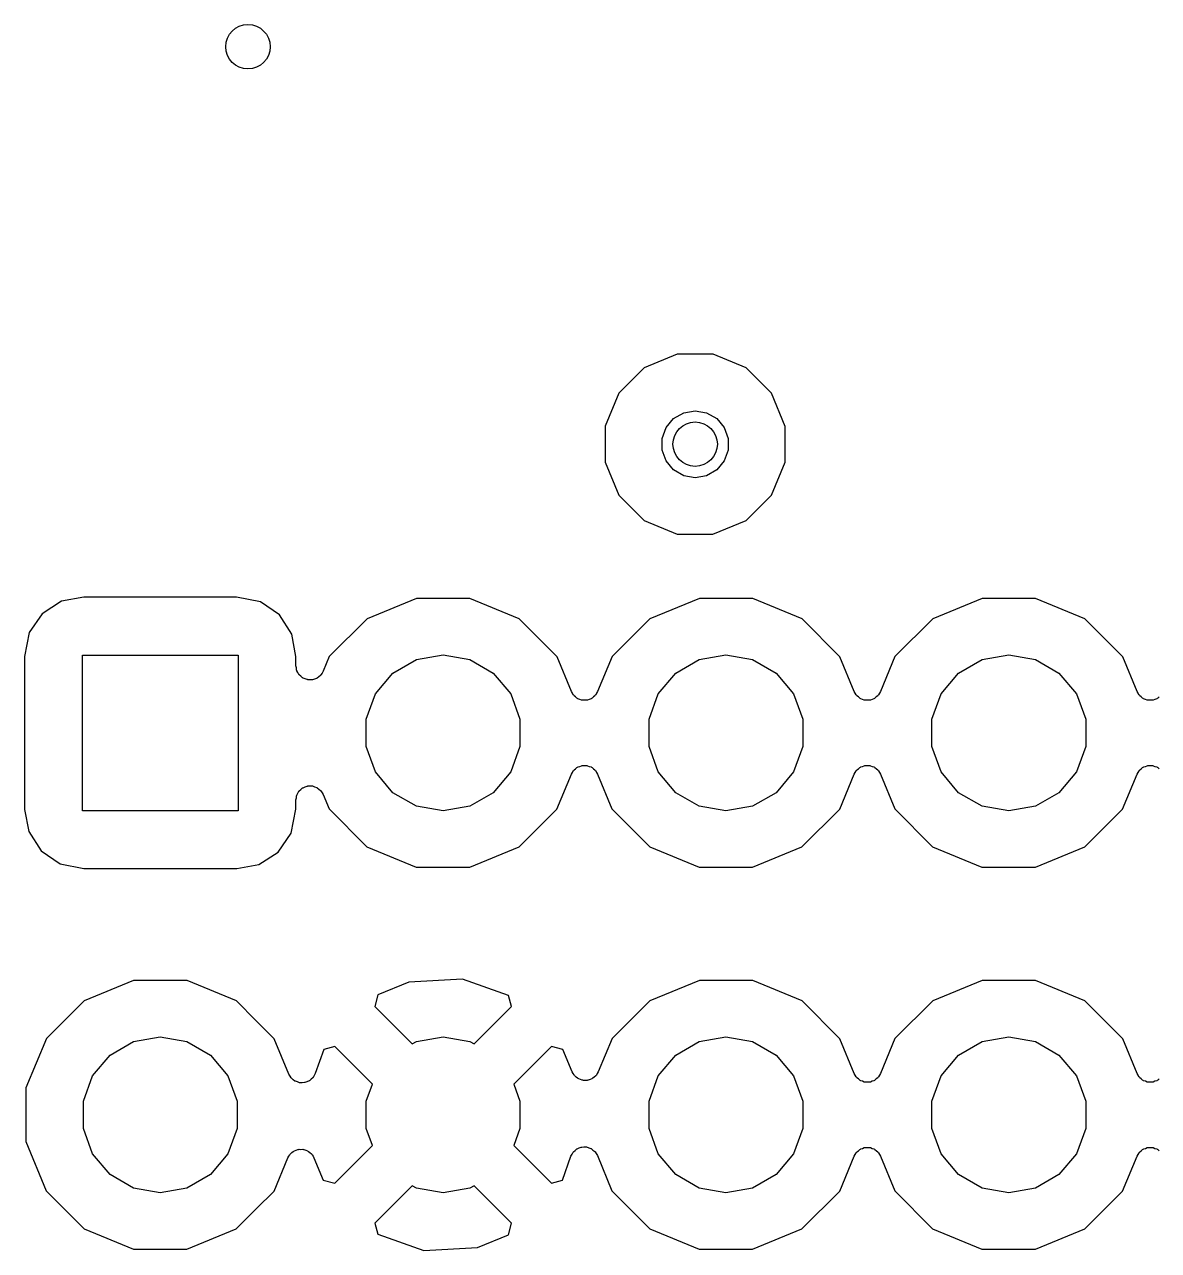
# Model space of a CAD drawing. Extents: x 10 to 287, y -200 to -10.
# Drawn here: x 87.15 to 97.33, y -63.64 to -52.63 of the extents above; entities that cross this region are included whole.
import ezdxf

# ---------------------------------------------------------------- set-up
doc = ezdxf.new("R2010")
doc.units = 0
doc.header["$MEASUREMENT"] = 0
doc.layers.add('BLACK', color=7, linetype='CONTINUOUS')

msp = doc.modelspace()

# ---------------------------------------------------------------- linework, layer by layer
at = {"layer": 'Black'}
for p, q in [((93.01, -55.5921), (92.7131, -55.7148)), ((93.3314, -55.5924), (93.01, -55.5921)), ((93.6281, -55.7156), (93.3314, -55.5924)), ((92.7131, -55.7148), (92.4856, -55.9419)), ((93.8552, -55.9431), (93.6281, -55.7156)), ((92.4856, -55.9419), (92.3624, -56.2386)), ((93.9779, -56.24), (93.8552, -55.9431)), ((92.9766, -56.1695), (93.0671, -56.1173)), ((93.0671, -56.1173), (93.17, -56.0991)), ((93.17, -56.0991), (93.2729, -56.1173)), ((93.2729, -56.1173), (93.3634, -56.1695)), ((92.9094, -56.2496), (92.9766, -56.1695)), ((93.3634, -56.1695), (93.4306, -56.2496)), ((92.3624, -56.2386), (92.3621, -56.56)), ((92.8737, -56.3478), (92.9094, -56.2496)), ((92.8737, -56.4522), (92.8737, -56.3478)), ((93.4306, -56.2496), (93.4663, -56.3478)), ((93.4663, -56.3478), (93.4663, -56.4522)), ((93.9776, -56.5614), (93.9779, -56.24)), ((92.9094, -56.5504), (92.8737, -56.4522)), ((93.4663, -56.4522), (93.4306, -56.5504)), ((92.3621, -56.56), (92.4848, -56.8569)), ((92.9766, -56.6305), (92.9094, -56.5504)), ((93.4306, -56.5504), (93.3634, -56.6305)), ((93.8544, -56.8581), (93.9776, -56.5614)), ((93.0671, -56.6827), (92.9766, -56.6305)), ((93.3634, -56.6305), (93.2729, -56.6827)), ((93.17, -56.7009), (93.0671, -56.6827)), ((93.2729, -56.6827), (93.17, -56.7009)), ((92.4848, -56.8569), (92.7119, -57.0844)), ((93.6269, -57.0852), (93.8544, -56.8581)), ((92.7119, -57.0844), (93.0086, -57.2076)), ((93.33, -57.2079), (93.6269, -57.0852)), ((93.0086, -57.2076), (93.33, -57.2079)), ((87.6799, -57.7726), (87.4806, -57.8101)), ((89.0524, -57.7726), (87.6799, -57.7726)), ((89.2666, -57.8159), (89.0524, -57.7726)), ((87.4806, -57.8101), (87.307, -57.9218)), ((89.4363, -57.9319), (89.2666, -57.8159)), ((90.6677, -57.7848), (90.2241, -57.9681)), ((91.1476, -57.7852), (90.6677, -57.7848)), ((91.5909, -57.9693), (91.1476, -57.7852)), ((93.2077, -57.7848), (92.7641, -57.9681)), ((93.6876, -57.7852), (93.2077, -57.7848)), ((94.1309, -57.9693), (93.6876, -57.7852)), ((95.7477, -57.7848), (95.3041, -57.9681)), ((96.2276, -57.7852), (95.7477, -57.7848)), ((96.6709, -57.9693), (96.2276, -57.7852)), ((87.307, -57.9218), (87.191, -58.0915)), ((89.548, -58.1055), (89.4363, -57.9319)), ((90.2241, -57.9681), (89.8844, -58.3072)), ((91.93, -58.309), (91.5909, -57.9693)), ((92.7641, -57.9681), (92.4244, -58.3072)), ((94.47, -58.309), (94.1309, -57.9693)), ((95.3041, -57.9681), (94.9644, -58.3072)), ((97.01, -58.309), (96.6709, -57.9693)), ((87.191, -58.0915), (87.1477, -58.3057)), ((89.5855, -58.3048), (89.548, -58.1055)), ((87.1477, -58.3057), (87.1477, -59.6782)), ((87.6681, -59.69), (87.6681, -58.293)), ((87.6681, -58.293), (89.0651, -58.293)), ((89.0651, -58.293), (89.0651, -59.69)), ((89.5855, -58.3898), (89.5855, -58.3048)), ((89.8844, -58.3072), (89.8298, -58.4385)), ((90.6668, -58.3326), (90.9066, -58.2903)), ((90.9066, -58.2903), (91.1464, -58.3326)), ((92.0591, -58.6214), (91.93, -58.309)), ((92.4244, -58.3072), (92.2938, -58.6216)), ((93.2068, -58.3326), (93.4466, -58.2903)), ((93.4466, -58.2903), (93.6864, -58.3326)), ((94.5991, -58.6214), (94.47, -58.309)), ((94.9644, -58.3072), (94.8338, -58.6216)), ((95.7468, -58.3326), (95.9866, -58.2903)), ((95.9866, -58.2903), (96.2264, -58.3326)), ((97.1391, -58.6214), (97.01, -58.309)), ((89.5889, -58.4088), (89.5855, -58.3898)), ((89.5914, -58.4279), (89.5889, -58.4088)), ((89.5927, -58.4305), (89.5914, -58.4279)), ((89.5932, -58.4333), (89.5927, -58.4305)), ((89.6028, -58.45), (89.5932, -58.4333)), ((89.8298, -58.4385), (89.8195, -58.4548)), ((90.4559, -58.4544), (90.6668, -58.3326)), ((91.1464, -58.3326), (91.3573, -58.4544)), ((92.9959, -58.4544), (93.2068, -58.3326)), ((93.6864, -58.3326), (93.8973, -58.4544)), ((95.5359, -58.4544), (95.7468, -58.3326)), ((96.2264, -58.3326), (96.4373, -58.4544)), ((89.6117, -58.4671), (89.6028, -58.45)), ((89.6138, -58.469), (89.6117, -58.4671)), ((89.6153, -58.4715), (89.6138, -58.469)), ((89.63, -58.4839), (89.6153, -58.4715)), ((89.6442, -58.4969), (89.63, -58.4839)), ((89.6469, -58.498), (89.6442, -58.4969)), ((89.649, -58.4998), (89.6469, -58.498)), ((89.6671, -58.5064), (89.649, -58.4998)), ((89.6849, -58.5138), (89.6671, -58.5064)), ((89.6878, -58.5139), (89.6849, -58.5138)), ((89.6905, -58.5149), (89.6878, -58.5139)), ((89.7098, -58.5149), (89.6905, -58.5149)), ((89.729, -58.5158), (89.7098, -58.5149)), ((89.7317, -58.5149), (89.729, -58.5158)), ((89.7346, -58.5149), (89.7317, -58.5149)), ((89.7527, -58.5083), (89.7346, -58.5149)), ((89.7711, -58.5025), (89.7527, -58.5083)), ((89.7734, -58.5008), (89.7711, -58.5025)), ((89.776, -58.4998), (89.7734, -58.5008)), ((89.7908, -58.4874), (89.776, -58.4998)), ((89.8061, -58.4757), (89.7908, -58.4874)), ((89.8076, -58.4733), (89.8061, -58.4757)), ((89.8098, -58.4715), (89.8076, -58.4733)), ((89.8195, -58.4548), (89.8098, -58.4715)), ((90.2994, -58.6409), (90.4559, -58.4544)), ((91.3573, -58.4544), (91.5138, -58.6409)), ((92.8394, -58.6409), (92.9959, -58.4544)), ((93.8973, -58.4544), (94.0538, -58.6409)), ((95.3794, -58.6409), (95.5359, -58.4544)), ((96.4373, -58.4544), (96.5938, -58.6409)), ((90.2161, -58.8697), (90.2994, -58.6409)), ((91.5138, -58.6409), (91.5971, -58.8697)), ((92.068, -58.6354), (92.0591, -58.6214)), ((92.0757, -58.6502), (92.068, -58.6354)), ((92.0798, -58.6539), (92.0757, -58.6502)), ((92.0828, -58.6587), (92.0798, -58.6539)), ((92.0959, -58.6688), (92.0828, -58.6587)), ((92.2701, -58.6588), (92.2569, -58.6689)), ((92.2731, -58.6541), (92.2701, -58.6588)), ((92.2772, -58.6503), (92.2731, -58.6541)), ((92.2849, -58.6356), (92.2772, -58.6503)), ((92.2938, -58.6216), (92.2849, -58.6356)), ((92.7561, -58.8697), (92.8394, -58.6409)), ((94.0538, -58.6409), (94.1371, -58.8697)), ((94.608, -58.6354), (94.5991, -58.6214)), ((94.6157, -58.6502), (94.608, -58.6354)), ((94.6198, -58.6539), (94.6157, -58.6502)), ((94.6228, -58.6587), (94.6198, -58.6539)), ((94.6359, -58.6688), (94.6228, -58.6587)), ((94.8101, -58.6588), (94.7969, -58.6689)), ((94.8131, -58.6541), (94.8101, -58.6588)), ((94.8172, -58.6503), (94.8131, -58.6541)), ((94.8249, -58.6356), (94.8172, -58.6503)), ((94.8338, -58.6216), (94.8249, -58.6356)), ((95.2961, -58.8697), (95.3794, -58.6409)), ((96.5938, -58.6409), (96.6771, -58.8697)), ((97.148, -58.6354), (97.1391, -58.6214)), ((97.1557, -58.6502), (97.148, -58.6354)), ((97.1598, -58.6539), (97.1557, -58.6502)), ((97.1628, -58.6587), (97.1598, -58.6539)), ((97.1759, -58.6688), (97.1628, -58.6587)), ((92.1082, -58.68), (92.0959, -58.6688)), ((92.1133, -58.6821), (92.1082, -58.68)), ((92.1178, -58.6855), (92.1133, -58.6821)), ((92.1336, -58.6905), (92.1178, -58.6855)), ((92.1489, -58.6969), (92.1336, -58.6905)), ((92.1545, -58.6972), (92.1489, -58.6969)), ((92.1598, -58.6988), (92.1545, -58.6972)), ((92.1764, -58.6981), (92.1598, -58.6988)), ((92.193, -58.6989), (92.1764, -58.6981)), ((92.1983, -58.6972), (92.193, -58.6989)), ((92.2039, -58.697), (92.1983, -58.6972)), ((92.2192, -58.6906), (92.2039, -58.697)), ((92.2351, -58.6856), (92.2192, -58.6906)), ((92.2395, -58.6822), (92.2351, -58.6856)), ((92.2446, -58.6801), (92.2395, -58.6822)), ((92.2569, -58.6689), (92.2446, -58.6801)), ((94.6482, -58.68), (94.6359, -58.6688)), ((94.6533, -58.6821), (94.6482, -58.68)), ((94.6578, -58.6855), (94.6533, -58.6821)), ((94.6736, -58.6905), (94.6578, -58.6855)), ((94.6889, -58.6969), (94.6736, -58.6905)), ((94.6945, -58.6972), (94.6889, -58.6969)), ((94.6998, -58.6988), (94.6945, -58.6972)), ((94.7164, -58.6981), (94.6998, -58.6988)), ((94.733, -58.6989), (94.7164, -58.6981)), ((94.7383, -58.6972), (94.733, -58.6989)), ((94.7439, -58.697), (94.7383, -58.6972)), ((94.7592, -58.6906), (94.7439, -58.697)), ((94.775, -58.6856), (94.7592, -58.6906)), ((94.7795, -58.6822), (94.775, -58.6856)), ((94.7846, -58.6801), (94.7795, -58.6822)), ((94.7969, -58.6689), (94.7846, -58.6801)), ((97.1882, -58.68), (97.1759, -58.6688)), ((97.1933, -58.6821), (97.1882, -58.68)), ((97.1978, -58.6855), (97.1933, -58.6821)), ((97.2136, -58.6905), (97.1978, -58.6855)), ((97.2289, -58.6969), (97.2136, -58.6905)), ((97.2345, -58.6972), (97.2289, -58.6969)), ((97.2398, -58.6988), (97.2345, -58.6972)), ((97.2564, -58.6981), (97.2398, -58.6988)), ((97.273, -58.6989), (97.2564, -58.6981)), ((97.2783, -58.6972), (97.273, -58.6989)), ((97.2839, -58.697), (97.2783, -58.6972)), ((97.2992, -58.6906), (97.2839, -58.697)), ((97.315, -58.6856), (97.2992, -58.6906)), ((97.3195, -58.6822), (97.315, -58.6856)), ((97.3246, -58.6801), (97.3195, -58.6822)), ((97.3369, -58.6689), (97.3246, -58.6801)), ((90.2161, -59.1133), (90.2161, -58.8697)), ((91.5971, -58.8697), (91.5971, -59.1133)), ((92.7561, -59.1133), (92.7561, -58.8697)), ((94.1371, -58.8697), (94.1371, -59.1133)), ((95.2961, -59.1133), (95.2961, -58.8697)), ((96.6771, -58.8697), (96.6771, -59.1133)), ((90.2994, -59.3421), (90.2161, -59.1133)), ((91.5971, -59.1133), (91.5138, -59.3421)), ((92.8394, -59.3421), (92.7561, -59.1133)), ((94.1371, -59.1133), (94.0538, -59.3421)), ((95.3794, -59.3421), (95.2961, -59.1133)), ((96.6771, -59.1133), (96.5938, -59.3421)), ((92.0831, -59.3242), (92.0963, -59.3141)), ((92.0963, -59.3141), (92.1086, -59.3029)), ((92.1086, -59.3029), (92.1137, -59.3008)), ((92.1137, -59.3008), (92.1181, -59.2974)), ((92.1181, -59.2974), (92.134, -59.2924)), ((92.134, -59.2924), (92.1493, -59.286)), ((92.1493, -59.286), (92.1549, -59.2858)), ((92.1549, -59.2858), (92.1602, -59.2841)), ((92.1602, -59.2841), (92.1768, -59.2849)), ((92.1768, -59.2849), (92.1934, -59.2842)), ((92.1934, -59.2842), (92.1987, -59.2858)), ((92.1987, -59.2858), (92.2043, -59.2861)), ((92.2043, -59.2861), (92.2196, -59.2925)), ((92.2196, -59.2925), (92.2354, -59.2975)), ((92.2354, -59.2975), (92.2399, -59.3009)), ((92.2399, -59.3009), (92.245, -59.303)), ((92.245, -59.303), (92.2572, -59.3142)), ((92.2572, -59.3142), (92.2704, -59.3243)), ((94.6231, -59.3242), (94.6363, -59.3141)), ((94.6363, -59.3141), (94.6486, -59.3029)), ((94.6486, -59.3029), (94.6537, -59.3008)), ((94.6537, -59.3008), (94.6581, -59.2974)), ((94.6581, -59.2974), (94.674, -59.2924)), ((94.674, -59.2924), (94.6893, -59.286)), ((94.6893, -59.286), (94.6949, -59.2858)), ((94.6949, -59.2858), (94.7002, -59.2841)), ((94.7002, -59.2841), (94.7168, -59.2849)), ((94.7168, -59.2849), (94.7334, -59.2842)), ((94.7334, -59.2842), (94.7387, -59.2858)), ((94.7387, -59.2858), (94.7443, -59.2861)), ((94.7443, -59.2861), (94.7596, -59.2925)), ((94.7596, -59.2925), (94.7754, -59.2975)), ((94.7754, -59.2975), (94.7799, -59.3009)), ((94.7799, -59.3009), (94.785, -59.303)), ((94.785, -59.303), (94.7972, -59.3142)), ((94.7972, -59.3142), (94.8104, -59.3243)), ((97.1631, -59.3242), (97.1763, -59.3141)), ((97.1763, -59.3141), (97.1886, -59.3029)), ((97.1886, -59.3029), (97.1937, -59.3008)), ((97.1937, -59.3008), (97.1981, -59.2974)), ((97.1981, -59.2974), (97.214, -59.2924)), ((97.214, -59.2924), (97.2293, -59.286)), ((97.2293, -59.286), (97.2349, -59.2858)), ((97.2349, -59.2858), (97.2402, -59.2841)), ((97.2402, -59.2841), (97.2568, -59.2849)), ((97.2568, -59.2849), (97.2734, -59.2842)), ((97.2734, -59.2842), (97.2787, -59.2858)), ((97.2787, -59.2858), (97.2843, -59.2861)), ((97.2843, -59.2861), (97.2996, -59.2925)), ((97.2996, -59.2925), (97.3154, -59.2975)), ((97.3154, -59.2975), (97.3199, -59.3009)), ((97.3199, -59.3009), (97.325, -59.303)), ((97.325, -59.303), (97.3372, -59.3142)), ((90.4559, -59.5286), (90.2994, -59.3421)), ((91.5138, -59.3421), (91.3573, -59.5286)), ((91.9288, -59.6758), (92.0594, -59.3613)), ((92.0594, -59.3613), (92.0683, -59.3474)), ((92.0683, -59.3474), (92.076, -59.3327)), ((92.076, -59.3327), (92.0801, -59.3289)), ((92.0801, -59.3289), (92.0831, -59.3242)), ((92.2704, -59.3243), (92.2734, -59.3291)), ((92.2734, -59.3291), (92.2775, -59.3328)), ((92.2775, -59.3328), (92.2852, -59.3476)), ((92.2852, -59.3476), (92.2941, -59.3616)), ((92.2941, -59.3616), (92.4232, -59.674)), ((92.9959, -59.5286), (92.8394, -59.3421)), ((94.0538, -59.3421), (93.8973, -59.5286)), ((94.4688, -59.6758), (94.5994, -59.3613)), ((94.5994, -59.3613), (94.6083, -59.3474)), ((94.6083, -59.3474), (94.616, -59.3327)), ((94.616, -59.3327), (94.6201, -59.3289)), ((94.6201, -59.3289), (94.6231, -59.3242)), ((94.8104, -59.3243), (94.8134, -59.3291)), ((94.8134, -59.3291), (94.8175, -59.3328)), ((94.8175, -59.3328), (94.8252, -59.3476)), ((94.8252, -59.3476), (94.8341, -59.3616)), ((94.8341, -59.3616), (94.9632, -59.674)), ((95.5359, -59.5286), (95.3794, -59.3421)), ((96.5938, -59.3421), (96.4373, -59.5286)), ((97.0088, -59.6758), (97.1394, -59.3613)), ((97.1394, -59.3613), (97.1483, -59.3474)), ((97.1483, -59.3474), (97.156, -59.3327)), ((97.156, -59.3327), (97.1601, -59.3289)), ((97.1601, -59.3289), (97.1631, -59.3242)), ((89.5932, -59.5502), (89.6029, -59.5334)), ((89.6029, -59.5334), (89.6119, -59.5162)), ((89.6119, -59.5162), (89.6139, -59.5144)), ((89.6139, -59.5144), (89.6153, -59.512)), ((89.6153, -59.512), (89.6301, -59.4995)), ((89.6301, -59.4995), (89.6444, -59.4864)), ((89.6444, -59.4864), (89.6469, -59.4854)), ((89.6469, -59.4854), (89.649, -59.4836)), ((89.649, -59.4836), (89.6672, -59.477)), ((89.6672, -59.477), (89.6852, -59.4696)), ((89.6852, -59.4696), (89.6879, -59.4695)), ((89.6879, -59.4695), (89.6905, -59.4685)), ((89.6905, -59.4685), (89.7099, -59.4685)), ((89.7099, -59.4685), (89.7292, -59.4677)), ((89.7292, -59.4677), (89.7318, -59.4685)), ((89.7318, -59.4685), (89.7346, -59.4685)), ((89.7346, -59.4685), (89.7528, -59.4752)), ((89.7528, -59.4752), (89.7713, -59.481)), ((89.7713, -59.481), (89.7735, -59.4827)), ((89.7735, -59.4827), (89.776, -59.4836)), ((89.776, -59.4836), (89.7909, -59.4961)), ((89.7909, -59.4961), (89.8062, -59.5079)), ((89.8062, -59.5079), (89.8077, -59.5102)), ((89.8077, -59.5102), (89.8098, -59.512)), ((89.8098, -59.512), (89.8195, -59.5288)), ((89.8195, -59.5288), (89.8299, -59.5451)), ((90.6668, -59.6504), (90.4559, -59.5286)), ((91.3573, -59.5286), (91.1464, -59.6504)), ((93.2068, -59.6504), (92.9959, -59.5286)), ((93.8973, -59.5286), (93.6864, -59.6504)), ((95.7468, -59.6504), (95.5359, -59.5286)), ((96.4373, -59.5286), (96.2264, -59.6504)), ((89.5855, -59.5936), (89.5889, -59.5745)), ((89.5855, -59.6773), (89.5855, -59.5936)), ((89.5889, -59.5745), (89.5915, -59.5553)), ((89.5915, -59.5553), (89.5927, -59.5529)), ((89.5927, -59.5529), (89.5932, -59.5502)), ((89.8299, -59.5451), (89.8832, -59.674)), ((87.1477, -59.6782), (87.1852, -59.8775)), ((89.0651, -59.69), (87.6681, -59.69)), ((89.5422, -59.8915), (89.5855, -59.6773)), ((89.8832, -59.674), (90.2223, -60.0137)), ((90.9066, -59.6927), (90.6668, -59.6504)), ((91.1464, -59.6504), (90.9066, -59.6927)), ((91.5891, -60.0149), (91.9288, -59.6758)), ((92.4232, -59.674), (92.7623, -60.0137)), ((93.4466, -59.6927), (93.2068, -59.6504)), ((93.6864, -59.6504), (93.4466, -59.6927)), ((94.1291, -60.0149), (94.4688, -59.6758)), ((94.9632, -59.674), (95.3023, -60.0137)), ((95.9866, -59.6927), (95.7468, -59.6504)), ((96.2264, -59.6504), (95.9866, -59.6927)), ((96.6691, -60.0149), (97.0088, -59.6758)), ((87.1852, -59.8775), (87.2969, -60.0511)), ((89.4262, -60.0612), (89.5422, -59.8915)), ((87.2969, -60.0511), (87.4666, -60.1671)), ((89.2526, -60.1729), (89.4262, -60.0612)), ((90.2223, -60.0137), (90.6656, -60.1978)), ((91.1455, -60.1982), (91.5891, -60.0149)), ((92.7623, -60.0137), (93.2056, -60.1978)), ((93.6855, -60.1982), (94.1291, -60.0149)), ((95.3023, -60.0137), (95.7456, -60.1978)), ((96.2255, -60.1982), (96.6691, -60.0149)), ((87.4666, -60.1671), (87.6808, -60.2104)), ((89.0533, -60.2104), (89.2526, -60.1729)), ((90.6656, -60.1978), (91.1455, -60.1982)), ((93.2056, -60.1978), (93.6855, -60.1982)), ((95.7456, -60.1978), (96.2255, -60.1982)), ((87.6808, -60.2104), (89.0533, -60.2104)), ((88.1277, -61.2138), (87.6841, -61.3971)), ((88.6076, -61.2142), (88.1277, -61.2138)), ((89.0509, -61.3983), (88.6076, -61.2142)), ((90.598, -61.229), (90.3206, -61.3439)), ((91.0808, -61.2028), (90.598, -61.229)), ((91.4937, -61.3481), (91.0808, -61.2028)), ((93.2077, -61.2138), (92.7641, -61.3971)), ((93.6876, -61.2142), (93.2077, -61.2138)), ((94.1309, -61.3983), (93.6876, -61.2142)), ((95.7477, -61.2138), (95.3041, -61.3971)), ((96.2276, -61.2142), (95.7477, -61.2138)), ((96.6709, -61.3983), (96.2276, -61.2142)), ((87.6841, -61.3971), (87.3444, -61.7362)), ((89.2284, -61.576), (89.0509, -61.3983)), ((90.3206, -61.3439), (90.2933, -61.448)), ((91.5199, -61.448), (91.4937, -61.3481)), ((92.7641, -61.3971), (92.4244, -61.7362)), ((94.47, -61.738), (94.1309, -61.3983)), ((95.3041, -61.3971), (94.9644, -61.7362)), ((97.01, -61.738), (96.6709, -61.3983)), ((90.2933, -61.448), (90.6288, -61.7835)), ((91.1844, -61.7835), (91.5199, -61.448)), ((89.39, -61.738), (89.2284, -61.576)), ((87.3444, -61.7362), (87.1603, -62.1795)), ((88.1268, -61.7616), (88.3666, -61.7193)), ((88.3666, -61.7193), (88.6064, -61.7616)), ((89.5211, -62.0553), (89.39, -61.738)), ((90.6668, -61.7616), (90.9066, -61.7193)), ((90.9066, -61.7193), (91.1464, -61.7616)), ((92.4244, -61.7362), (92.3006, -62.0343)), ((93.2068, -61.7616), (93.4466, -61.7193)), ((93.4466, -61.7193), (93.6864, -61.7616)), ((94.5991, -62.0504), (94.47, -61.738)), ((94.9644, -61.7362), (94.8338, -62.0506)), ((95.7468, -61.7616), (95.9866, -61.7193)), ((95.9866, -61.7193), (96.2264, -61.7616)), ((97.1391, -62.0504), (97.01, -61.738)), ((87.9159, -61.8834), (88.1268, -61.7616)), ((88.6064, -61.7616), (88.8173, -61.8834)), ((89.8342, -61.8334), (89.7583, -62.049)), ((89.9341, -61.8072), (89.8342, -61.8334)), ((90.272, -62.1451), (89.9341, -61.8072)), ((90.6288, -61.7835), (90.6668, -61.7616)), ((91.1464, -61.7616), (91.1844, -61.7835)), ((91.8791, -61.8072), (91.5412, -62.1451)), ((91.9832, -61.8345), (91.8791, -61.8072)), ((92.066, -62.0342), (91.9832, -61.8345)), ((92.9959, -61.8834), (93.2068, -61.7616)), ((93.6864, -61.7616), (93.8973, -61.8834)), ((95.5359, -61.8834), (95.7468, -61.7616)), ((96.2264, -61.7616), (96.4373, -61.8834)), ((87.7594, -62.0699), (87.9159, -61.8834)), ((88.8173, -61.8834), (88.9738, -62.0699)), ((92.8394, -62.0699), (92.9959, -61.8834)), ((93.8973, -61.8834), (94.0538, -62.0699)), ((95.3794, -62.0699), (95.5359, -61.8834)), ((96.4373, -61.8834), (96.5938, -62.0699)), ((87.6761, -62.2987), (87.7594, -62.0699)), ((88.9738, -62.0699), (89.0571, -62.2987)), ((89.5319, -62.0722), (89.5211, -62.0553)), ((89.7485, -62.0664), (89.7392, -62.0842)), ((89.7583, -62.049), (89.7485, -62.0664)), ((92.0748, -62.0482), (92.066, -62.0342)), ((92.0825, -62.0628), (92.0748, -62.0482)), ((92.0866, -62.0667), (92.0825, -62.0628)), ((92.0897, -62.0714), (92.0866, -62.0667)), ((92.1028, -62.0815), (92.0897, -62.0714)), ((92.2768, -62.0715), (92.2637, -62.0816)), ((92.2799, -62.0667), (92.2768, -62.0715)), ((92.284, -62.0629), (92.2799, -62.0667)), ((92.2917, -62.0483), (92.284, -62.0629)), ((92.3006, -62.0343), (92.2917, -62.0483)), ((92.7561, -62.2987), (92.8394, -62.0699)), ((94.0538, -62.0699), (94.1371, -62.2987)), ((94.608, -62.0644), (94.5991, -62.0504)), ((94.6157, -62.0792), (94.608, -62.0644)), ((94.8249, -62.0646), (94.8172, -62.0793)), ((94.8338, -62.0506), (94.8249, -62.0646)), ((95.2961, -62.2987), (95.3794, -62.0699)), ((96.5938, -62.0699), (96.6771, -62.2987)), ((97.148, -62.0644), (97.1391, -62.0504)), ((97.1557, -62.0792), (97.148, -62.0644)), ((87.1603, -62.1795), (87.1599, -62.6594)), ((89.5421, -62.0895), (89.5319, -62.0722)), ((89.5437, -62.0908), (89.5421, -62.0895)), ((89.5448, -62.0925), (89.5437, -62.0908)), ((89.5607, -62.1048), (89.5448, -62.0925)), ((89.5762, -62.1175), (89.5607, -62.1048)), ((89.5781, -62.1182), (89.5762, -62.1175)), ((89.5798, -62.1194), (89.5781, -62.1182)), ((89.5989, -62.1255), (89.5798, -62.1194)), ((89.6178, -62.1321), (89.5989, -62.1255)), ((89.6199, -62.1321), (89.6178, -62.1321)), ((89.6218, -62.1327), (89.6199, -62.1321)), ((89.6419, -62.1319), (89.6218, -62.1327)), ((89.6619, -62.1316), (89.6419, -62.1319)), ((89.6638, -62.1309), (89.6619, -62.1316)), ((89.6659, -62.1308), (89.6638, -62.1309)), ((89.6844, -62.1232), (89.6659, -62.1308)), ((89.7032, -62.1161), (89.6844, -62.1232)), ((89.7047, -62.1148), (89.7032, -62.1161)), ((89.7067, -62.114), (89.7047, -62.1148)), ((89.7214, -62.1005), (89.7067, -62.114)), ((89.7367, -62.0874), (89.7214, -62.1005)), ((89.7377, -62.0856), (89.7367, -62.0874)), ((89.7392, -62.0842), (89.7377, -62.0856)), ((90.2161, -62.2987), (90.272, -62.1451)), ((91.5412, -62.1451), (91.5971, -62.2987)), ((92.115, -62.0927), (92.1028, -62.0815)), ((92.1202, -62.0948), (92.115, -62.0927)), ((92.1246, -62.0983), (92.1202, -62.0948)), ((92.1404, -62.1032), (92.1246, -62.0983)), ((92.1557, -62.1096), (92.1404, -62.1032)), ((92.1613, -62.1098), (92.1557, -62.1096)), ((92.1667, -62.1115), (92.1613, -62.1098)), ((92.1832, -62.1108), (92.1667, -62.1115)), ((92.1998, -62.1115), (92.1832, -62.1108)), ((92.2051, -62.1099), (92.1998, -62.1115)), ((92.2108, -62.1096), (92.2051, -62.1099)), ((92.2261, -62.1033), (92.2108, -62.1096)), ((92.2418, -62.0983), (92.2261, -62.1033)), ((92.2463, -62.0949), (92.2418, -62.0983)), ((92.2515, -62.0927), (92.2463, -62.0949)), ((92.2637, -62.0816), (92.2515, -62.0927)), ((94.6198, -62.0829), (94.6157, -62.0792)), ((94.6228, -62.0877), (94.6198, -62.0829)), ((94.6359, -62.0978), (94.6228, -62.0877)), ((94.6482, -62.109), (94.6359, -62.0978)), ((94.6533, -62.1111), (94.6482, -62.109)), ((94.6578, -62.1145), (94.6533, -62.1111)), ((94.6736, -62.1195), (94.6578, -62.1145)), ((94.6889, -62.1259), (94.6736, -62.1195)), ((94.6945, -62.1262), (94.6889, -62.1259)), ((94.6998, -62.1278), (94.6945, -62.1262)), ((94.7164, -62.1271), (94.6998, -62.1278)), ((94.733, -62.1279), (94.7164, -62.1271)), ((94.7383, -62.1262), (94.733, -62.1279)), ((94.7439, -62.126), (94.7383, -62.1262)), ((94.7592, -62.1196), (94.7439, -62.126)), ((94.775, -62.1146), (94.7592, -62.1196)), ((94.7795, -62.1112), (94.775, -62.1146)), ((94.7846, -62.1091), (94.7795, -62.1112)), ((94.7969, -62.0979), (94.7846, -62.1091)), ((94.8101, -62.0878), (94.7969, -62.0979)), ((94.8131, -62.0831), (94.8101, -62.0878)), ((94.8172, -62.0793), (94.8131, -62.0831)), ((97.1598, -62.0829), (97.1557, -62.0792)), ((97.1628, -62.0877), (97.1598, -62.0829)), ((97.1759, -62.0978), (97.1628, -62.0877)), ((97.1882, -62.109), (97.1759, -62.0978)), ((97.1933, -62.1111), (97.1882, -62.109)), ((97.1978, -62.1145), (97.1933, -62.1111)), ((97.2136, -62.1195), (97.1978, -62.1145)), ((97.2289, -62.1259), (97.2136, -62.1195)), ((97.2345, -62.1262), (97.2289, -62.1259)), ((97.2398, -62.1278), (97.2345, -62.1262)), ((97.2564, -62.1271), (97.2398, -62.1278)), ((97.273, -62.1279), (97.2564, -62.1271)), ((97.2783, -62.1262), (97.273, -62.1279)), ((97.2839, -62.126), (97.2783, -62.1262)), ((97.2992, -62.1196), (97.2839, -62.126)), ((97.315, -62.1146), (97.2992, -62.1196)), ((97.3195, -62.1112), (97.315, -62.1146)), ((97.3246, -62.1091), (97.3195, -62.1112)), ((97.3369, -62.0979), (97.3246, -62.1091)), ((87.6761, -62.5423), (87.6761, -62.2987)), ((89.0571, -62.2987), (89.0571, -62.5423)), ((90.2161, -62.5423), (90.2161, -62.2987)), ((91.5971, -62.2987), (91.5971, -62.5423)), ((92.7561, -62.5423), (92.7561, -62.2987)), ((94.1371, -62.2987), (94.1371, -62.5423)), ((95.2961, -62.5423), (95.2961, -62.2987)), ((96.6771, -62.2987), (96.6771, -62.5423)), ((87.7594, -62.7711), (87.6761, -62.5423)), ((89.0571, -62.5423), (88.9738, -62.7711)), ((90.272, -62.6959), (90.2161, -62.5423)), ((91.5971, -62.5423), (91.5412, -62.6959)), ((92.8394, -62.7711), (92.7561, -62.5423)), ((94.1371, -62.5423), (94.0538, -62.7711)), ((95.3794, -62.7711), (95.2961, -62.5423)), ((96.6771, -62.5423), (96.5938, -62.7711)), ((87.1599, -62.6594), (87.3432, -63.103)), ((89.5871, -62.7377), (89.6024, -62.7314)), ((89.6024, -62.7314), (89.6081, -62.7311)), ((89.6081, -62.7311), (89.6134, -62.7295)), ((89.6134, -62.7295), (89.63, -62.7302)), ((89.63, -62.7302), (89.6465, -62.7295)), ((89.6465, -62.7295), (89.6519, -62.7312)), ((89.6519, -62.7312), (89.6575, -62.7314)), ((89.6575, -62.7314), (89.6728, -62.7378)), ((89.9341, -63.0338), (90.272, -62.6959)), ((91.5412, -62.6959), (91.8791, -63.0338)), ((92.0918, -62.7405), (92.1065, -62.727)), ((92.1065, -62.727), (92.1084, -62.7262)), ((92.1084, -62.7262), (92.11, -62.7249)), ((92.11, -62.7249), (92.1287, -62.7178)), ((92.1287, -62.7178), (92.1473, -62.7102)), ((92.1473, -62.7102), (92.1494, -62.7101)), ((92.1494, -62.7101), (92.1513, -62.7094)), ((92.1513, -62.7094), (92.1713, -62.7091)), ((92.1713, -62.7091), (92.1914, -62.7083)), ((92.1914, -62.7083), (92.1933, -62.7089)), ((92.1933, -62.7089), (92.1954, -62.7089)), ((92.1954, -62.7089), (92.2143, -62.7155)), ((92.2143, -62.7155), (92.2334, -62.7216)), ((92.2334, -62.7216), (92.2351, -62.7228)), ((92.2351, -62.7228), (92.237, -62.7235)), ((92.237, -62.7235), (92.2525, -62.7362)), ((94.6486, -62.7319), (94.6537, -62.7297)), ((94.6537, -62.7297), (94.6581, -62.7264)), ((94.6581, -62.7264), (94.674, -62.7214)), ((94.674, -62.7214), (94.6893, -62.715)), ((94.6893, -62.715), (94.6949, -62.7148)), ((94.6949, -62.7148), (94.7002, -62.7131)), ((94.7002, -62.7131), (94.7168, -62.7139)), ((94.7168, -62.7139), (94.7334, -62.7132)), ((94.7334, -62.7132), (94.7387, -62.7148)), ((94.7387, -62.7148), (94.7443, -62.7151)), ((94.7443, -62.7151), (94.7596, -62.7215)), ((94.7596, -62.7215), (94.7754, -62.7265)), ((94.7754, -62.7265), (94.7799, -62.7299)), ((94.7799, -62.7299), (94.785, -62.732)), ((97.1886, -62.7319), (97.1937, -62.7297)), ((97.1937, -62.7297), (97.1981, -62.7264)), ((97.1981, -62.7264), (97.214, -62.7214)), ((97.214, -62.7214), (97.2293, -62.715)), ((97.2293, -62.715), (97.2349, -62.7148)), ((97.2349, -62.7148), (97.2402, -62.7131)), ((97.2402, -62.7131), (97.2568, -62.7139)), ((97.2568, -62.7139), (97.2734, -62.7132)), ((97.2734, -62.7132), (97.2787, -62.7148)), ((97.2787, -62.7148), (97.2843, -62.7151)), ((97.2843, -62.7151), (97.2996, -62.7215)), ((97.2996, -62.7215), (97.3154, -62.7265)), ((97.3154, -62.7265), (97.3199, -62.7299)), ((97.3199, -62.7299), (97.325, -62.732)), ((87.9159, -62.9576), (87.7594, -62.7711)), ((88.9738, -62.7711), (88.8173, -62.9576)), ((89.3888, -63.1048), (89.5126, -62.8067)), ((89.5126, -62.8067), (89.5215, -62.7927)), ((89.5215, -62.7927), (89.5292, -62.7781)), ((89.5292, -62.7781), (89.5333, -62.7743)), ((89.5333, -62.7743), (89.5364, -62.7695)), ((89.5364, -62.7695), (89.5495, -62.7594)), ((89.5495, -62.7594), (89.5617, -62.7483)), ((89.5617, -62.7483), (89.5669, -62.7461)), ((89.5669, -62.7461), (89.5714, -62.7427)), ((89.5714, -62.7427), (89.5871, -62.7377)), ((89.6728, -62.7378), (89.6886, -62.7427)), ((89.6886, -62.7427), (89.693, -62.7462)), ((89.693, -62.7462), (89.6982, -62.7483)), ((89.6982, -62.7483), (89.7104, -62.7595)), ((89.7104, -62.7595), (89.7235, -62.7696)), ((89.7235, -62.7696), (89.7266, -62.7743)), ((89.7266, -62.7743), (89.7307, -62.7782)), ((89.7307, -62.7782), (89.7384, -62.7928)), ((89.7384, -62.7928), (89.7472, -62.8068)), ((89.7472, -62.8068), (89.83, -63.0065)), ((91.979, -63.0076), (92.0549, -62.792)), ((92.0549, -62.792), (92.0647, -62.7745)), ((92.0647, -62.7745), (92.074, -62.7568)), ((92.074, -62.7568), (92.0755, -62.7554)), ((92.0755, -62.7554), (92.0765, -62.7536)), ((92.0765, -62.7536), (92.0918, -62.7405)), ((92.2525, -62.7362), (92.2684, -62.7485)), ((92.2684, -62.7485), (92.2695, -62.7502)), ((92.2695, -62.7502), (92.2711, -62.7515)), ((92.2711, -62.7515), (92.2813, -62.7688)), ((92.2813, -62.7688), (92.2921, -62.7857)), ((92.2921, -62.7857), (92.4232, -63.103)), ((92.9959, -62.9576), (92.8394, -62.7711)), ((94.0538, -62.7711), (93.8973, -62.9576)), ((94.4688, -63.1048), (94.5994, -62.7903)), ((94.5994, -62.7903), (94.6083, -62.7764)), ((94.6083, -62.7764), (94.616, -62.7617)), ((94.616, -62.7617), (94.6201, -62.7579)), ((94.6201, -62.7579), (94.6231, -62.7532)), ((94.6231, -62.7532), (94.6363, -62.7431)), ((94.6363, -62.7431), (94.6486, -62.7319)), ((94.785, -62.732), (94.7972, -62.7432)), ((94.7972, -62.7432), (94.8104, -62.7533)), ((94.8104, -62.7533), (94.8134, -62.7581)), ((94.8134, -62.7581), (94.8175, -62.7618)), ((94.8175, -62.7618), (94.8252, -62.7766)), ((94.8252, -62.7766), (94.8341, -62.7906)), ((94.8341, -62.7906), (94.9632, -63.103)), ((95.5359, -62.9576), (95.3794, -62.7711)), ((96.5938, -62.7711), (96.4373, -62.9576)), ((97.0088, -63.1048), (97.1394, -62.7903)), ((97.1394, -62.7903), (97.1483, -62.7764)), ((97.1483, -62.7764), (97.156, -62.7617)), ((97.156, -62.7617), (97.1601, -62.7579)), ((97.1601, -62.7579), (97.1631, -62.7532)), ((97.1631, -62.7532), (97.1763, -62.7431)), ((97.1763, -62.7431), (97.1886, -62.7319)), ((97.325, -62.732), (97.3372, -62.7432)), ((88.1268, -63.0794), (87.9159, -62.9576)), ((88.8173, -62.9576), (88.6064, -63.0794)), ((89.83, -63.0065), (89.9341, -63.0338)), ((90.6288, -63.0575), (90.2933, -63.393)), ((90.6668, -63.0794), (90.6288, -63.0575)), ((91.1844, -63.0575), (91.1464, -63.0794)), ((91.5199, -63.393), (91.1844, -63.0575)), ((91.8791, -63.0338), (91.979, -63.0076)), ((93.2068, -63.0794), (92.9959, -62.9576)), ((93.8973, -62.9576), (93.6864, -63.0794)), ((95.7468, -63.0794), (95.5359, -62.9576)), ((96.4373, -62.9576), (96.2264, -63.0794)), ((87.3432, -63.103), (87.6823, -63.4427)), ((88.3666, -63.1217), (88.1268, -63.0794)), ((88.6064, -63.0794), (88.3666, -63.1217)), ((89.2286, -63.2648), (89.3888, -63.1048)), ((90.9066, -63.1217), (90.6668, -63.0794)), ((91.1464, -63.0794), (90.9066, -63.1217)), ((92.4232, -63.103), (92.7623, -63.4427)), ((93.4466, -63.1217), (93.2068, -63.0794)), ((93.6864, -63.0794), (93.4466, -63.1217)), ((94.1291, -63.4439), (94.4688, -63.1048)), ((94.9632, -63.103), (95.3023, -63.4427)), ((95.9866, -63.1217), (95.7468, -63.0794)), ((96.2264, -63.0794), (95.9866, -63.1217)), ((96.6691, -63.4439), (97.0088, -63.1048)), ((89.0491, -63.4439), (89.2286, -63.2648)), ((89.2286, -63.2648), (89.2286, -63.2648)), ((87.6823, -63.4427), (88.1256, -63.6268)), ((88.6055, -63.6272), (89.0491, -63.4439)), ((90.2933, -63.393), (90.3195, -63.4929)), ((90.3195, -63.4929), (90.7324, -63.6382)), ((91.2152, -63.612), (91.4926, -63.4971)), ((91.4926, -63.4971), (91.5199, -63.393)), ((92.7623, -63.4427), (93.2056, -63.6268)), ((93.6855, -63.6272), (94.1291, -63.4439)), ((95.3023, -63.4427), (95.7456, -63.6268)), ((96.2255, -63.6272), (96.6691, -63.4439)), ((90.7324, -63.6382), (91.2152, -63.612)), ((88.1256, -63.6268), (88.6055, -63.6272)), ((93.2056, -63.6268), (93.6855, -63.6272)), ((95.7456, -63.6268), (96.2255, -63.6272))]:
    msp.add_line(p, q, dxfattribs=at)
for centre in [(89.154, -52.832), (93.17, -56.4)]:
    msp.add_circle(centre, 0.1994, dxfattribs=at)

doc.saveas('drawing.dxf')
